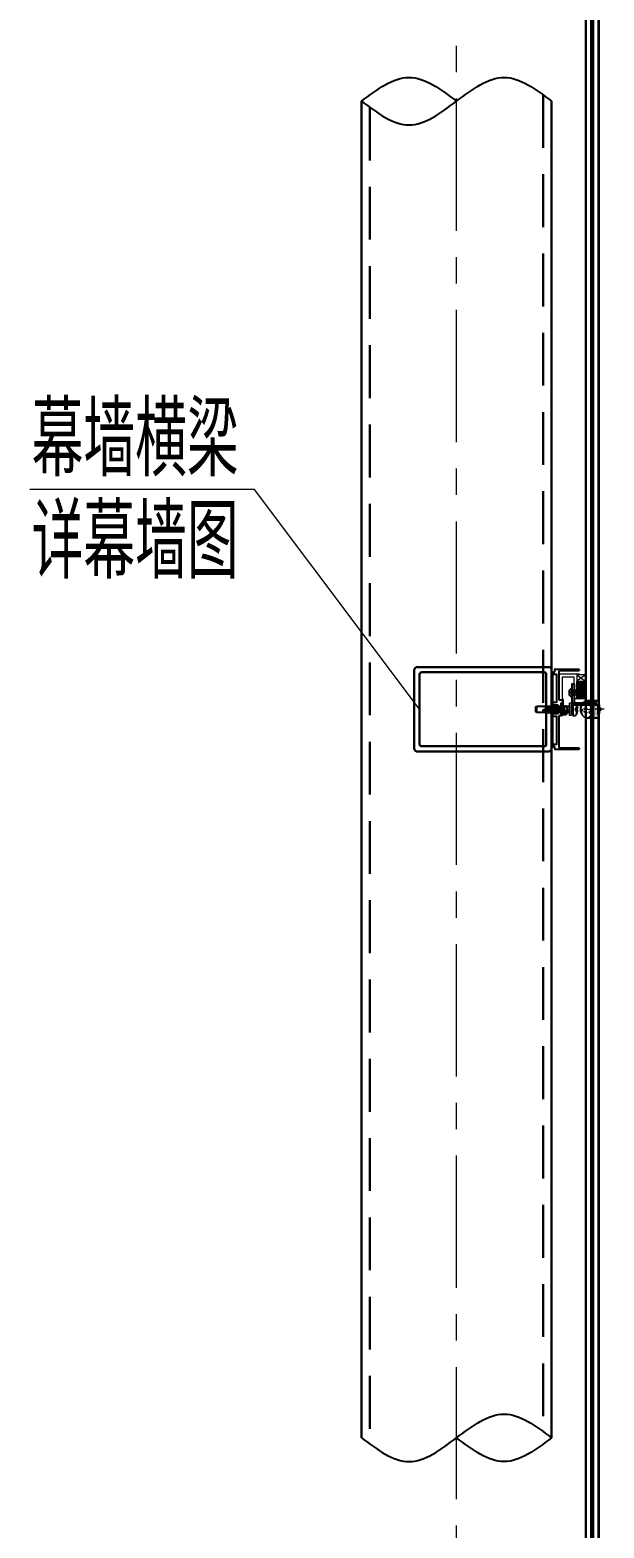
# Model space of a CAD drawing. Header units: millimetres. Extents: x -5285 to 713586, y 0 to 59400.
# Drawn here: x 511446 to 514164, y 19171 to 26257 of the extents above; entities that cross this region are included whole.
import ezdxf

# ---------------------------------------------------------------- set-up
doc = ezdxf.new("R2010")
doc.units = ezdxf.units.MM
doc.header["$LTSCALE"] = 1000
for name, pattern in [('CENTER', [2, 1.25, -0.25, 0.25, -0.25]), ('DASH1DOT', [18.5, 12, -3, 0.5, -3]), ('DASHED', [0.75, 0.5, -0.25]), ('DIVIDE2', [15.875, 6.35, -3.175, 0, -3.175, 0, -3.175])]:
    doc.linetypes.add(name, pattern=pattern)
doc.layers.get('0').update_dxf_attribs({"lineweight": 15})
for name, color, linetype in [('0-XREF', 2, 'Continuous'), ('03', 3, 'Continuous'), ('0DIM', 8, 'Continuous'), ('1', 1, 'Continuous'), ('2', 2, 'Continuous'), ('A-THIN', 52, 'Continuous'), ('CENTER', 1, 'DASH1DOT'), ('EXTRU', 31, 'Continuous'), ('FASTENER', 201, 'Continuous'), ('glass', 143, 'Continuous'), ('INTE_THIN', 2, 'Continuous'), ('JD', 7, 'Continuous'), ('M_Prof', 2, 'Continuous'), ('parts', 7, 'Continuous'), ('USER', 7, 'Continuous'), ('埋件', 1, 'Continuous')]:
    doc.layers.add(name, color=color, linetype=linetype)
for name, color, linetype, lineweight in [('BEAM', 161, 'Continuous', 30), ('BL2', 60, 'Continuous', 30), ('Dim', 7, 'Continuous', 15), ('TD-Dash', 9, 'DASHED', 30), ('TD-DOTE', 252, 'CENTER', 15), ('TD-TEXT', 2, 'Continuous', 15)]:
    doc.layers.add(name, color=color, linetype=linetype, lineweight=lineweight)
doc.styles.add('T&D', font='haiwenrs.shx', dxfattribs={"width": 0.7, "bigfont": 'hztxt.shx'})

# ---------------------------------------------------------------- blocks, each defined once
blk = doc.blocks.new('*U97')
at = {"layer": '0DIM', "color": 15, "linetype": 'ByBlock'}
blk.add_lwpolyline([(-1.4, 2), (-2, 2), (-2, -2), (-1.4, -2)], close=True, dxfattribs=at)
blk.add_lwpolyline([(-0.2, 3.6), (-1.4, 2.4), (-1.4, -2.4), (-0.2, -3.6), (-0.1, -3.6), (1, -2.4), (1, 2.4), (-0.1, 3.6), (-0.2, 3.6)], dxfattribs=at)
at = {"layer": '1', "color": 1, "linetype": 'DIVIDE2'}
blk.add_line((7.4, 0), (-2.6, 0), dxfattribs=at)
at = {"layer": '2', "color": 15, "linetype": 'DASHED', "ltscale": 5}
for p, q in [((5.5, 2), (1, 2)), ((5.5, -2), (1, -2))]:
    blk.add_line(p, q, dxfattribs=at)
at = {"layer": '2', "color": 15, "linetype": 'Continuous'}
for p, q in [((5.5, 4), (5.9, 4)), ((5.5, 4), (5.5, -4)), ((6.7, 3.2), (6.7, -3.2)), ((5.9, -4), (5.5, -4))]:
    blk.add_line(p, q, dxfattribs=at)
for centre, start, end in [((5.9, 3.2), 1.3972, 88.6028), ((5.9, -3.2), 271.3972, 358.6028)]:
    blk.add_arc(centre, 0.82, start, end, dxfattribs=at)

msp = doc.modelspace()

# ---------------------------------------------------------------- hatches: boundary and pattern name
h = msp.add_hatch()
h.set_pattern_fill('ANSI37', color=150, scale=8, style=0)
h.set_pattern_definition([(45, (-293177.5017, 20629.6662), (-0.7071067812, 0.7071067812), []), (135, (-293177.5017, 20629.6662), (-0.7071067812, -0.7071067812), [])])
h.paths.add_polyline_path([(514075.9, 23093.3), (514035.9, 23093.3), (514035.9, 23175.8), (514075.9, 23175.8), (514075.9, 23095.8)])
h = msp.add_hatch()
h.set_pattern_fill('HONEY', color=4, scale=0.5, style=0)
h.set_pattern_definition([(90, (507989.1178, 18058.583), (4.124445, 12.7), [8.466667, -16.933333]), (314.25358, (507989.118, 18058.583), (4.1244465, -12.6999985), [5.910344, -11.820688]), (45.74642, (507989.118, 18058.583), (8.2488915, 1.5e-06), [-11.820688, 5.910344])])
edge = h.paths.add_edge_path()
edge.add_ellipse((514081.9, 23043.4), major_axis=(0, 40), ratio=0.680088, start_angle=-90, end_angle=270, ccw=False)
h = msp.add_hatch()
h.set_pattern_fill('DOTS', color=4, scale=0.5, angle=180, style=0)
h.set_pattern_definition([(270, (511299.022, 49750.395), (-2.38125, -2.11666667), [0, -4.23333333])])
edge = h.paths.add_edge_path()
edge.add_line((514115.8, 23003.4), (514088.5, 23003.4))
edge.add_line((514088.5, 23003.4), (514088.5, 23004.5))
edge.add_ellipse((514081.9, 23043.4), major_axis=(0, 40), ratio=0.680088, start_angle=193.9006, end_angle=348.95686)
edge.add_line((514087.1, 23082.6), (514087.1, 23083.4))
edge.add_line((514087.1, 23083.4), (514115.8, 23083.4))
edge.add_line((514115.8, 23083.4), (514133.8, 23083.4))
edge.add_line((514133.8, 23083.4), (514136.8, 23088.7))
edge.add_line((514136.8, 23088.7), (514136.8, 23088.7))
edge.add_ellipse((514318.7, 23043.4), major_axis=(0, 326.6), ratio=0.5625, start_angle=82.02024, end_angle=97.97976)
edge.add_line((514136.8, 22998), (514133.8, 23003.4))
edge.add_line((514133.8, 23003.4), (514115.8, 23003.4))
at = {"layer": '03'}
h = msp.add_hatch(dxfattribs=at)
h.set_pattern_fill('ANSI37', color=256, scale=2, angle=270, style=0)
h.set_pattern_definition([(315, (139824.382, 34763997.054), (4.4901280605, 4.4901280605), []), (45, (139824.382, 34763997.054), (-4.4901280605, 4.4901280605), [])])
h.paths.add_polyline_path([(513920.9, 22862.9), (513915.9, 22862.9), (513915.9, 23220.4), (513920.9, 23220.4)])
at = {"layer": '埋件'}
h = msp.add_hatch(dxfattribs=at)
h.set_pattern_fill('ANSI37', color=3, scale=50, angle=90, style=0)
h.set_pattern_definition([(135, (381156.4234, -1453593.909), (-4.419417382, -4.419417382), []), (225, (381156.4234, -1453593.909), (4.419417382, -4.419417382), [])])
h.paths.add_polyline_path([(513960.9, 23013.3), (513960.9, 23073.3), (513968.4, 23073.3), (513968.4, 23013.3)])

# ---------------------------------------------------------------- linework, layer by layer
at = {"color": 3, "linetype": 'Continuous', "ltscale": 6}
for p, q in [((514080.9, 15552.9), (514080.9, 31231.5)), ((514101.1, 15552.9), (514101.1, 31231.5)), ((514116.6, 15552.9), (514116.6, 31231.5)), ((514136.8, 15552.9), (514136.8, 31231.5))]:
    msp.add_line(p, q, dxfattribs=at)
at = {"color": 16}
for p, q in [((513950.9, 23093.3), (513950.9, 23210.8)), ((513950.9, 23210.8), (514045.9, 23210.8)), ((513965.9, 23195.8), (513965.9, 23093.3)), ((514023.4, 23195.8), (513965.9, 23195.8)), ((514023.4, 23093.3), (514023.4, 23195.8)), ((514045.9, 23205.8), (514035.9, 23205.8)), ((514035.9, 23205.8), (514035.9, 23093.3)), ((514045.9, 23210.8), (514045.9, 23205.8)), ((513968.4, 23088.3), (513955.9, 23088.3)), ((513965.9, 23093.3), (513968.4, 23093.3)), ((513968.4, 23093.3), (513968.4, 23088.3)), ((514035.9, 23093.3), (514023.4, 23093.3))]:
    msp.add_line(p, q, dxfattribs=at)
at = {"color": 2}
for p, q in [((514075.9, 23205.8), (514035.9, 23175.8)), ((514035.9, 23205.8), (514075.9, 23175.8)), ((514035.9, 23205.8), (514035.9, 23175.8)), ((514075.9, 23205.8), (514035.9, 23205.8)), ((514035.9, 23175.8), (514075.9, 23175.8)), ((514035.9, 23175.8), (514075.9, 23175.8)), ((514035.9, 23093.3), (514035.9, 23175.8)), ((514075.9, 23175.8), (514075.9, 23205.8)), ((514075.9, 23175.8), (514075.9, 23095.8)), ((514075.9, 23093.3), (514035.9, 23093.3)), ((514075.9, 23095.8), (514075.9, 23093.3))]:
    msp.add_line(p, q, dxfattribs=at)
at = {"color": 252}
for p, q in [((513906, 23027.8), (513908.7, 23048.8)), ((513913.9, 23027.8), (513916.6, 23048.8))]:
    msp.add_line(p, q, dxfattribs=at)
at = {"color": 1}
for p, q in [((514000.9, 23043.3), (514000.9, 23073.3)), ((514000.9, 23073.3), (514008.9, 23073.3)), ((514000.9, 23013.3), (514000.9, 23043.3)), ((514008.9, 23073.3), (514008.9, 23013.3)), ((514008.9, 23020.1), (514008.9, 23066.6)), ((514008.9, 23066.6), (514016.9, 23066.6)), ((514008.9, 23047.8), (514016.9, 23044)), ((514008.9, 23043.3), (514016.9, 23039.6)), ((514008.9, 23013.3), (514000.9, 23013.3)), ((514016.9, 23020.1), (514008.9, 23020.1))]:
    msp.add_line(p, q, dxfattribs=at)
at = {"elevation": -77250}
msp.add_lwpolyline([(514082.1, 23083.4), (514126.1, 23083.3), (514126.1, 23073.3), (514082.1, 23073.4)], close=True, dxfattribs=at)
msp.add_lwpolyline([(514126.1, 23083.3), (514082.1, 23073.4), (514082.1, 23083.4), (514126.1, 23073.3)], dxfattribs=at)
at = {"color": 16}
msp.add_ellipse((513955.9, 23093.3), major_axis=(0, 5), ratio=1, start_param=1.570796, end_param=3.141593, dxfattribs=at)
at = {"color": 4, "extrusion": (0, 0, -1)}
msp.add_ellipse((514081.9, 23043.4), major_axis=(0, 40), ratio=0.680088, start_param=1.57079632679512, end_param=7.853981633974707, dxfattribs=at)
at = {"layer": '0-XREF', "color": 4, "elevation": -77250}
msp.add_lwpolyline([(514023.4, 23163.4), (514023.4, 23073.4), (514126.1, 23073.3), (514126.1, 23063.3), (514023.4, 23063.4), (514013.4, 23063.4), (514013.4, 23163.4)], close=True, dxfattribs=at)
at = {"layer": '03'}
for p, q in [((513915.9, 22862.9), (513915.9, 23220.4)), ((513915.9, 23220.4), (513920.9, 23220.4)), ((513920.9, 23220.4), (513920.9, 22862.9)), ((513920.9, 22862.9), (513915.9, 22862.9))]:
    msp.add_line(p, q, dxfattribs=at)
at = {"layer": 'A-THIN'}
for p, q in [((514136.5, 23043.3), (514150.1, 23043.3)), ((514143.3, 23050.1), (514143.3, 23036.5))]:
    msp.add_line(p, q, dxfattribs=at)
msp.add_ellipse((514143.3, 23043.3), major_axis=(-6.79, 0), ratio=1, start_param=-3.141592653589793, end_param=3.141592653589793, dxfattribs=at)
at = {"layer": 'BEAM', "ltscale": 0.5}
for p, q in [((513015.9, 25919.6), (513015.9, 19597.2)), ((513915.9, 25919.6), (513915.9, 19597.2))]:
    msp.add_line(p, q, dxfattribs=at)
at = {"layer": 'BL2', "ltscale": 0.5}
for p, q in [((513900.9, 23243.3), (513280.9, 23243.3)), ((513265.9, 23228.3), (513265.9, 22858.3)), ((513290.9, 23208.3), (513290.9, 22878.3)), ((513880.9, 23218.3), (513300.9, 23218.3)), ((513890.9, 22878.3), (513890.9, 23208.3)), ((513915.9, 22858.3), (513915.9, 23228.3)), ((513280.9, 22843.3), (513900.9, 22843.3)), ((513300.9, 22868.3), (513880.9, 22868.3))]:
    msp.add_line(p, q, dxfattribs=at)
at = {"layer": 'BL2'}
for centre, major_axis, start_param, end_param in [((513280.9, 23228.3), (0, 15), 0, 1.570796), ((513900.9, 23228.3), (0, 15), -1.570796, 0), ((513300.9, 23208.3), (0, 10), 0, 1.570796), ((513880.9, 23208.3), (0, 10), -1.570796, 0), ((513280.9, 22858.3), (0, 15), 1.570796, 3.141593), ((513300.9, 22878.3), (0, 10), 1.570796, 3.141593), ((513880.9, 22878.3), (0, 10), 3.141593, 4.712389), ((513900.9, 22858.3), (0, 15), 3.141593, 4.712389)]:
    msp.add_ellipse(centre, major_axis=major_axis, ratio=1, start_param=start_param, end_param=end_param, dxfattribs=at)
at = {"layer": 'CENTER', "ltscale": 2}
msp.add_line((514001.5, 23038.3), (513870.8, 23038.3), dxfattribs=at)
at = {"layer": 'Dim', "color": 51, "linetype": 'CENTER'}
for p, q in [((514164.3, 23043.3), (514122.3, 23043.3)), ((514143.3, 23064.3), (514143.3, 23022.4))]:
    msp.add_line(p, q, dxfattribs=at)
at = {"layer": 'Dim'}
for centre, major_axis, ratio, start_param, end_param in [((514082.4, 23043.3), (-0.3, 39.7), 0.76618, 1.558299296421028, 7.841484603600614), ((514059.7, 23039.6), (-1.13, 3.95), 0.642962, 0.8355752313267875, 7.118760538506374), ((514070.7, 23031.9), (-0.54, 1.87), 0.642962, 0.8355752313463118, 7.118760538525899), ((514073.8, 23044.4), (-1.4, 4.87), 0.642962, 0.8355752313223199, 7.118760538501906), ((514079.3, 23029.2), (-1.21, 4.2), 0.642962, 0.835575231337927, 7.118760538517513), ((514089.8, 23055.2), (-4.2, 14.5), 0.642962, 0.8355752313382636, 7.11876053851785), ((514085.8, 23075.5), (-0.54, 1.87), 0.642962, 0.8355752313202931, 7.118760538499879), ((514097.1, 23028.5), (-1.4, 4.87), 0.642962, 0.8355752313404521, 7.118760538520038), ((514105, 23053.6), (-1.13, 3.95), 0.642962, 0.8355752313267875, 7.118760538506374)]:
    msp.add_ellipse(centre, major_axis=major_axis, ratio=ratio, start_param=start_param, end_param=end_param, dxfattribs=at)
at = {"layer": 'EXTRU', "color": 16}
for p, q in [((513920.9, 23210.8), (513920.9, 23215.8)), ((513923.4, 23218.3), (513928.4, 23218.3)), ((513938.4, 23208.3), (513923.4, 23208.3)), ((513930.9, 23220.8), (513930.9, 23230.8)), ((513933.4, 23233.3), (514044.4, 23233.3)), ((513940.9, 23079.6), (513940.9, 23205.8)), ((513950.9, 23223.3), (513950.9, 23088.3)), ((514044.4, 23225.8), (513953.4, 23225.8)), ((514045.9, 23231.8), (514045.9, 23227.3)), ((513920.9, 23065.8), (513920.9, 23074.6)), ((513923.4, 23077.1), (513938.4, 23077.1)), ((513943.4, 23063.3), (513923.4, 23063.3)), ((513948.4, 23028.3), (513948.4, 23058.3)), ((513950.9, 23088.3), (513968.4, 23088.3)), ((513960.2, 23044.7), (513959.8, 23044.4)), ((513959.8, 23042.3), (513960.2, 23041.9)), ((513960.9, 23073.3), (513960.9, 23046.5)), ((513968.4, 23073.3), (513960.9, 23073.3)), ((513960.9, 23040.2), (513960.9, 23015.8)), ((513968.4, 23088.3), (513968.4, 23073.3)), ((513920.9, 23012.1), (513920.9, 23020.8)), ((513923.4, 23023.3), (513943.4, 23023.3)), ((513938.4, 23009.6), (513923.4, 23009.6)), ((513940.9, 22880.8), (513940.9, 23007.1)), ((513950.9, 23008.3), (513950.9, 22863.3)), ((513958.4, 23013.3), (513955.9, 23013.3)), ((513920.9, 22870.8), (513920.9, 22875.8)), ((513923.4, 22878.3), (513938.4, 22878.3)), ((513928.4, 22868.3), (513923.4, 22868.3)), ((513930.9, 22855.8), (513930.9, 22865.8)), ((514044.4, 22853.3), (513933.4, 22853.3)), ((513953.4, 22860.8), (514044.4, 22860.8)), ((514045.9, 22859.3), (514045.9, 22854.8))]:
    msp.add_line(p, q, dxfattribs=at)
for centre, major_axis, start_param, end_param in [((513923.4, 23215.8), (0, 2.5), 0, 1.570796), ((513923.4, 23210.8), (0, 2.5), 1.570796, 3.141593), ((513928.4, 23220.8), (0, 2.5), 3.141593, 4.712389), ((513933.4, 23230.8), (0, 2.5), 0, 1.570796), ((513938.4, 23205.8), (0, 2.5), -1.570796, 0), ((513953.4, 23223.3), (0, 2.5), 0, 1.570796), ((514044.4, 23231.8), (0, 1.5), -1.570796, 0), ((514044.4, 23227.3), (0, 1.5), 3.141593, 4.712389), ((513923.4, 23074.6), (0, 2.5), 0, 1.570796), ((513923.4, 23065.8), (0, 2.5), 1.570796, 3.141593), ((513938.4, 23079.6), (0, 2.5), 3.141593, 4.712389), ((513943.4, 23058.3), (0, 5), -1.570796, 0), ((513960.9, 23043.3), (0, 1.5), 0.785398, 2.356194), ((513958.4, 23046.5), (0, 2.5), 3.926991, 4.712389), ((513958.4, 23040.2), (0, 2.5), -1.570796, -0.785398), ((513923.4, 23020.8), (0, 2.5), 0, 1.570796), ((513923.4, 23012.1), (0, 2.5), 1.570796, 3.141593), ((513938.4, 23007.1), (0, 2.5), -1.570796, 0), ((513943.4, 23028.3), (0, 5), 3.141593, 4.712389), ((513955.9, 23008.3), (0, 5), 0, 1.570796), ((513958.4, 23015.8), (0, 2.5), 3.141593, 4.712389), ((513923.4, 22875.8), (0, 2.5), 0, 1.570796), ((513923.4, 22870.8), (0, 2.5), 1.570796, 3.141593), ((513928.4, 22865.8), (0, 2.5), -1.570796, 0), ((513933.4, 22855.8), (0, 2.5), 1.570796, 3.141593), ((513938.4, 22880.8), (0, 2.5), 3.141593, 4.712389), ((513953.4, 22863.3), (0, 2.5), 1.570796, 3.141593), ((514044.4, 22859.3), (0, 1.5), -1.570796, 0), ((514044.4, 22854.8), (0, 1.5), 3.141593, 4.712389)]:
    msp.add_ellipse(centre, major_axis=major_axis, ratio=1, start_param=start_param, end_param=end_param, dxfattribs=at)
at = {"layer": 'FASTENER', "color": 1, "ltscale": 2}
msp.add_line((514016.9, 23066.6), (514016.9, 23020.1), dxfattribs=at)
at = {"layer": 'glass', "color": 0}
for p, q in [((514075.9, 31231.5), (514075.9, 15557.9)), ((514105.9, 15557.9), (514105.9, 31231.5)), ((514111.6, 31231.5), (514111.6, 15557.9)), ((514141.6, 15557.9), (514141.6, 31231.5))]:
    msp.add_line(p, q, dxfattribs=at)
at = {"layer": 'INTE_THIN', "color": 1, "linetype": 'DASHED', "ltscale": 0.25}
for p, q in [((514000.9, 23055.6), (513841.9, 23055.6)), ((514000.9, 23031), (513841.9, 23031))]:
    msp.add_line(p, q, dxfattribs=at)
at = {"layer": 'JD', "color": 1}
for p, q in [((513841.9, 23055.6), (513844.6, 23058.3)), ((513841.9, 23031), (513841.9, 23055.6)), ((513844.6, 23028.3), (513841.9, 23031)), ((513844.6, 23058.3), (513844.6, 23028.3)), ((513844.6, 23058.3), (514000.9, 23058.3)), ((514000.9, 23028.3), (513844.6, 23028.3))]:
    msp.add_line(p, q, dxfattribs=at)
at = {"layer": 'JD', "color": 3}
for p, q in [((514024.5, 23073.3), (514016.9, 23073.3)), ((514016.9, 23073.3), (514016.9, 23013.3)), ((514028.7, 23045.3), (514028.7, 23043.3)), ((514028.7, 23041.4), (514028.7, 23043.3)), ((514032.8, 23048.3), (514031.7, 23048.3)), ((514032.8, 23038.4), (514031.7, 23038.4)), ((514033.5, 23056.6), (514035.4, 23052.6)), ((514033.5, 23030.1), (514035.4, 23034.1)), ((514036.8, 23047.3), (514039.7, 23047.3)), ((514036.8, 23039.3), (514036.8, 23047.3)), ((514039.7, 23039.3), (514036.8, 23039.3)), ((514016.9, 23013.3), (514024.5, 23013.3))]:
    msp.add_line(p, q, dxfattribs=at)
for centre, major_axis, start_param, end_param in [((514024.5, 23063.3), (0, 10), -1.047198, 0), ((514031.7, 23045.3), (0, 3), 0, 1.570796), ((514031.7, 23041.4), (0, 3), 1.570796, 3.141593), ((514032.8, 23051.3), (0, 3), 3.141593, 5.170369), ((514032.8, 23035.4), (0, 3), 4.254409, 6.283185), ((514036.2, 23057.9), (0, 3), -0.188957, 2.028777), ((514036.2, 23028.8), (0, 3), 1.112816, 3.33055), ((513989.9, 23043.3), (0, 50), -1.490711, -1.047198), ((513989.9, 23043.3), (0, 50), 4.18879, 4.632303), ((514024.5, 23023.3), (0, 10), 3.141593, 4.18879)]:
    msp.add_ellipse(centre, major_axis=major_axis, ratio=1, start_param=start_param, end_param=end_param, dxfattribs=at)
at = {"layer": 'M_Prof'}
for points in [[(513015.9, 25919.6), (513090.9, 25975.9), (513240.9, 26088.4), (513390.9, 25975.9), (513465.9, 25919.6)], [(513015.9, 25919.6), (513090.9, 25863.4), (513240.9, 25750.9), (513465.9, 25919.6), (513690.9, 26088.4), (513840.9, 25975.9), (513915.9, 25919.6)], [(513015.9, 19597.2), (513090.9, 19540.9), (513240.9, 19428.4), (513465.9, 19597.2), (513690.9, 19765.9), (513840.9, 19653.4), (513915.9, 19597.2)], [(513915.9, 19597.2), (513840.9, 19540.9), (513690.9, 19428.4), (513540.9, 19540.9), (513465.9, 19597.2)]]:
    msp.add_open_spline(points, degree=3, dxfattribs=at)
at = {"layer": 'parts', "color": 252}
for p, q in [((513884.2, 23042.2), (513874.8, 23038.3)), ((513874.8, 23038.3), (513883.2, 23034.8)), ((513884.2, 23042.2), (513883.2, 23034.8)), ((513884.7, 23031.1), (513883.2, 23034.8)), ((513884.2, 23042.2), (513886.2, 23046.1)), ((513884.7, 23031.1), (513886.2, 23046.1)), ((513885.4, 23031.1), (513884.7, 23031.1)), ((513886.9, 23046.1), (513885.4, 23031.1)), ((513887.2, 23033.2), (513885.4, 23031.1)), ((513886.9, 23046.1), (513886.2, 23046.1)), ((513886.9, 23046.1), (513888.6, 23044.1)), ((513888.6, 23044.1), (513887.2, 23033.2)), ((513887.2, 23033.2), (513890.7, 23031.8)), ((513892.5, 23045.7), (513888.6, 23044.1)), ((513892.5, 23045.7), (513890.7, 23031.8)), ((513892.3, 23028), (513890.7, 23031.8)), ((513892.3, 23028), (513894.5, 23049.7)), ((513894.5, 23049.7), (513892.5, 23045.7)), ((513895.1, 23049.7), (513893, 23028)), ((513894.7, 23030.1), (513893, 23028)), ((513895.1, 23049.7), (513894.5, 23049.7)), ((513896.9, 23047.5), (513894.7, 23030.1)), ((513894.7, 23030.1), (513898.2, 23028.6)), ((513895.1, 23049.7), (513896.9, 23047.5)), ((513900.1, 23048.8), (513896.9, 23047.5)), ((513900.8, 23048.8), (513898.2, 23028.6)), ((513899.9, 23024.8), (513902.6, 23051.9)), ((513900.8, 23048.8), (513900.1, 23048.8)), ((513903.3, 23051.9), (513900.5, 23024.8)), ((513902.6, 23051.9), (513900.8, 23048.8)), ((513905, 23048.8), (513902.3, 23027.8)), ((513903.3, 23051.9), (513902.6, 23051.9)), ((513905, 23048.8), (513903.3, 23051.9)), ((513908.7, 23048.8), (513905, 23048.8)), ((513907.8, 23024.8), (513910.5, 23051.9)), ((513911.1, 23051.9), (513908.4, 23024.8)), ((513910.5, 23051.9), (513908.7, 23048.8)), ((513912.9, 23048.8), (513910.2, 23027.8)), ((513911.1, 23051.9), (513910.5, 23051.9)), ((513912.9, 23048.8), (513911.1, 23051.9)), ((513916.6, 23048.8), (513912.9, 23048.8)), ((513915.6, 23024.8), (513918.3, 23051.9)), ((513919, 23051.9), (513916.3, 23024.8)), ((513918.3, 23051.9), (513916.6, 23048.8)), ((513920.8, 23048.8), (513918.1, 23027.8)), ((513919, 23051.9), (513918.3, 23051.9)), ((513920.8, 23048.8), (513919, 23051.9)), ((513930.6, 23048.8), (513926.9, 23048.8)), ((513930.6, 23048.8), (513927.9, 23027.8)), ((513929.6, 23024.8), (513932.3, 23051.9)), ((513933, 23051.9), (513930.3, 23024.8)), ((513932.3, 23051.9), (513930.6, 23048.8)), ((513934.8, 23048.8), (513932, 23027.8)), ((513933, 23051.9), (513932.3, 23051.9)), ((513934.8, 23048.8), (513933, 23051.9)), ((513938.4, 23048.8), (513934.8, 23048.8)), ((513938.4, 23048.8), (513935.7, 23027.8)), ((513937.5, 23024.8), (513940.2, 23051.9)), ((513940.9, 23051.9), (513938.2, 23024.8)), ((513940.2, 23051.9), (513938.4, 23048.8)), ((513942.6, 23048.8), (513939.9, 23027.8)), ((513940.9, 23051.9), (513940.2, 23051.9)), ((513942.6, 23048.8), (513940.9, 23051.9)), ((513946.3, 23048.8), (513942.6, 23048.8)), ((513946.3, 23048.8), (513943.6, 23027.8)), ((513945.4, 23024.8), (513948.1, 23051.9)), ((513948.7, 23051.9), (513946, 23024.8)), ((513948.1, 23051.9), (513946.3, 23048.8)), ((513950.5, 23048.8), (513947.8, 23027.8)), ((513948.7, 23051.9), (513948.1, 23051.9)), ((513950.5, 23048.8), (513948.7, 23051.9)), ((513954.2, 23048.8), (513950.5, 23048.8)), ((513954.2, 23048.8), (513951.5, 23027.8)), ((513953.2, 23024.8), (513956, 23051.9)), ((513956.6, 23051.9), (513953.9, 23024.8)), ((513956, 23051.9), (513954.2, 23048.8)), ((513958.4, 23048.8), (513955.7, 23027.8)), ((513956.6, 23051.9), (513956, 23051.9)), ((513958.4, 23048.8), (513956.6, 23051.9)), ((513962.1, 23048.8), (513958.4, 23048.8)), ((513962.1, 23048.8), (513959.4, 23027.8)), ((513961.1, 23024.8), (513963.8, 23051.9)), ((513964.5, 23051.9), (513961.8, 23024.8)), ((513963.8, 23051.9), (513962.1, 23048.8)), ((513966.3, 23048.8), (513963.5, 23027.8)), ((513964.5, 23051.9), (513963.8, 23051.9)), ((513966.3, 23048.8), (513964.5, 23051.9)), ((513967.2, 23027.8), (513969.2, 23038.3)), ((513969, 23024.8), (513970.7, 23041.8)), ((513969.2, 23038.3), (513970.7, 23041.8)), ((513971.4, 23041.8), (513969.7, 23024.8)), ((513971.4, 23041.8), (513970.7, 23041.8)), ((513971.9, 23036.6), (513971.4, 23041.8)), ((513971.4, 23027.8), (513971.9, 23036.6)), ((513893, 23028), (513892.3, 23028)), ((513899.9, 23024.8), (513898.2, 23028.6)), ((513900.5, 23024.8), (513899.9, 23024.8)), ((513900.2, 23027.8), (513900.1, 23027.8)), ((513902.3, 23027.8), (513900.5, 23024.8)), ((513906, 23027.8), (513902.3, 23027.8)), ((513907.8, 23024.8), (513906, 23027.8)), ((513908.4, 23024.8), (513907.8, 23024.8)), ((513908.1, 23027.8), (513908, 23027.8)), ((513910.2, 23027.8), (513908.4, 23024.8)), ((513913.9, 23027.8), (513910.2, 23027.8)), ((513915.6, 23024.8), (513913.9, 23027.8)), ((513916.3, 23024.8), (513915.6, 23024.8)), ((513915.9, 23027.8), (513915.9, 23027.8)), ((513918.1, 23027.8), (513916.3, 23024.8)), ((513927.9, 23027.8), (513924.2, 23027.8)), ((513929.6, 23024.8), (513927.9, 23027.8)), ((513930.3, 23024.8), (513929.6, 23024.8)), ((513932, 23027.8), (513930.3, 23024.8)), ((513935.7, 23027.8), (513932, 23027.8)), ((513937.5, 23024.8), (513935.7, 23027.8)), ((513938.2, 23024.8), (513937.5, 23024.8)), ((513939.9, 23027.8), (513938.2, 23024.8)), ((513943.6, 23027.8), (513939.9, 23027.8)), ((513945.4, 23024.8), (513943.6, 23027.8)), ((513946, 23024.8), (513945.4, 23024.8)), ((513947.8, 23027.8), (513946, 23024.8)), ((513951.5, 23027.8), (513947.8, 23027.8)), ((513953.2, 23024.8), (513951.5, 23027.8)), ((513953.9, 23024.8), (513953.2, 23024.8)), ((513955.7, 23027.8), (513953.9, 23024.8)), ((513959.4, 23027.8), (513955.7, 23027.8)), ((513961.1, 23024.8), (513959.4, 23027.8)), ((513961.8, 23024.8), (513961.1, 23024.8)), ((513963.5, 23027.8), (513961.8, 23024.8)), ((513967.2, 23027.8), (513963.5, 23027.8)), ((513969, 23024.8), (513967.2, 23027.8)), ((513969.7, 23024.8), (513969, 23024.8)), ((513971.4, 23027.8), (513969.7, 23024.8))]:
    msp.add_line(p, q, dxfattribs=at)
at = {"layer": 'parts', "color": 252, "ltscale": 5}
for p, q in [((513974.9, 23048.8), (513966.3, 23048.8)), ((513984.7, 23058.3), (513975.9, 23058.3)), ((513975.9, 23058.3), (513975.9, 23018.3)), ((513985.9, 23041.3), (513991.4, 23041.3)), ((513985.9, 23035.3), (513985.9, 23041.3)), ((513991.4, 23035.3), (513985.9, 23035.3)), ((513974.9, 23027.8), (513971.5, 23027.8)), ((513975.9, 23018.3), (513984.7, 23018.3))]:
    msp.add_line(p, q, dxfattribs=at)
at = {"layer": 'parts', "color": 252}
for centre, major_axis, start_param, end_param in [((513974.9, 23049.8), (0, 1), 3.141593, 4.712389), ((513959, 23038.3), (0, 32.5), -1.478357, -0.907923), ((513959, 23038.3), (0, 32.5), 4.049515, 4.61995), ((513974.9, 23026.8), (0, 1), -1.570796, 0)]:
    msp.add_ellipse(centre, major_axis=major_axis, ratio=1, start_param=start_param, end_param=end_param, dxfattribs=at)
at = {"layer": 'TD-Dash', "ltscale": 0.5}
for p, q in [((513875.9, 25949.3), (513875.9, 19626.9)), ((513055.9, 25889.9), (513055.9, 19567.5))]:
    msp.add_line(p, q, dxfattribs=at)
at = {"layer": 'TD-DOTE', "ltscale": 0.5}
msp.add_line((513465.9, 11307), (513465.9, 34391.5), dxfattribs=at)
at = {"layer": 'TD-TEXT', "ltscale": 0.5}
for p, q in [((512508.9, 24083.2), (511446.1, 24083.2)), ((513290.9, 23043.3), (512508.9, 24083.2))]:
    msp.add_line(p, q, dxfattribs=at)
at = {"layer": 'USER', "color": 4}
for p, q in [((514136.8, 23083.3), (514082.9, 23083.3)), ((514082.9, 23003.3), (514136.8, 23003.3))]:
    msp.add_line(p, q, dxfattribs=at)
msp.add_ellipse((514277, 23043.3), major_axis=(0, 252.5), ratio=0.5625, start_param=1.411714, end_param=1.729878, dxfattribs=at)
at = {"layer": '埋件', "color": 3}
for p, q in [((513960.9, 23013.3), (513960.9, 23073.3)), ((513960.9, 23073.3), (513968.4, 23073.3)), ((513968.4, 23073.3), (513968.4, 23013.3)), ((513968.4, 23013.3), (513960.9, 23013.3))]:
    msp.add_line(p, q, dxfattribs=at)

# ---------------------------------------------------------------- block references
at = {"color": 9, "xscale": 5, "yscale": 5, "zscale": 5, "rotation": 8.266994329177958e-06}
msp.add_blockref('*U97', (514008.4, 23122.3, -77250), dxfattribs=at)

# ---------------------------------------------------------------- texts
at = {"layer": 'TD-TEXT', "ltscale": 0.5, "style": 'T&D', "width": 0.7}
for s, p in [('幕墙横梁', (511454.2, 24145.5, -67198.6)), ('详幕墙图', (511454.2, 23661, -67198.6))]:
    msp.add_text(s, height=350, dxfattribs=at).set_placement(p)

doc.saveas('drawing.dxf')
